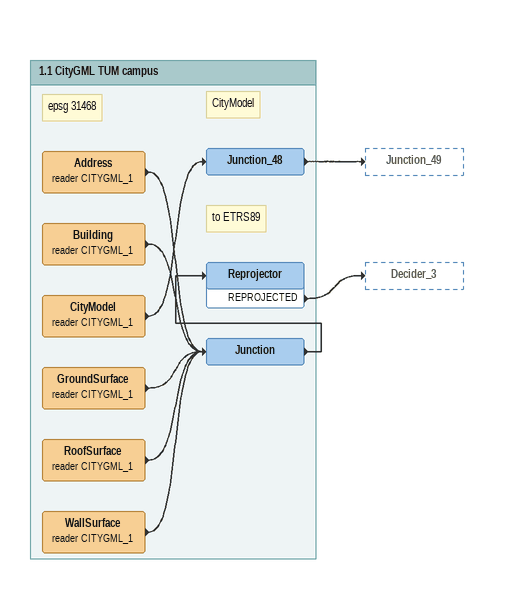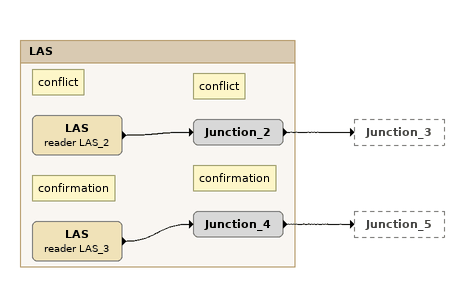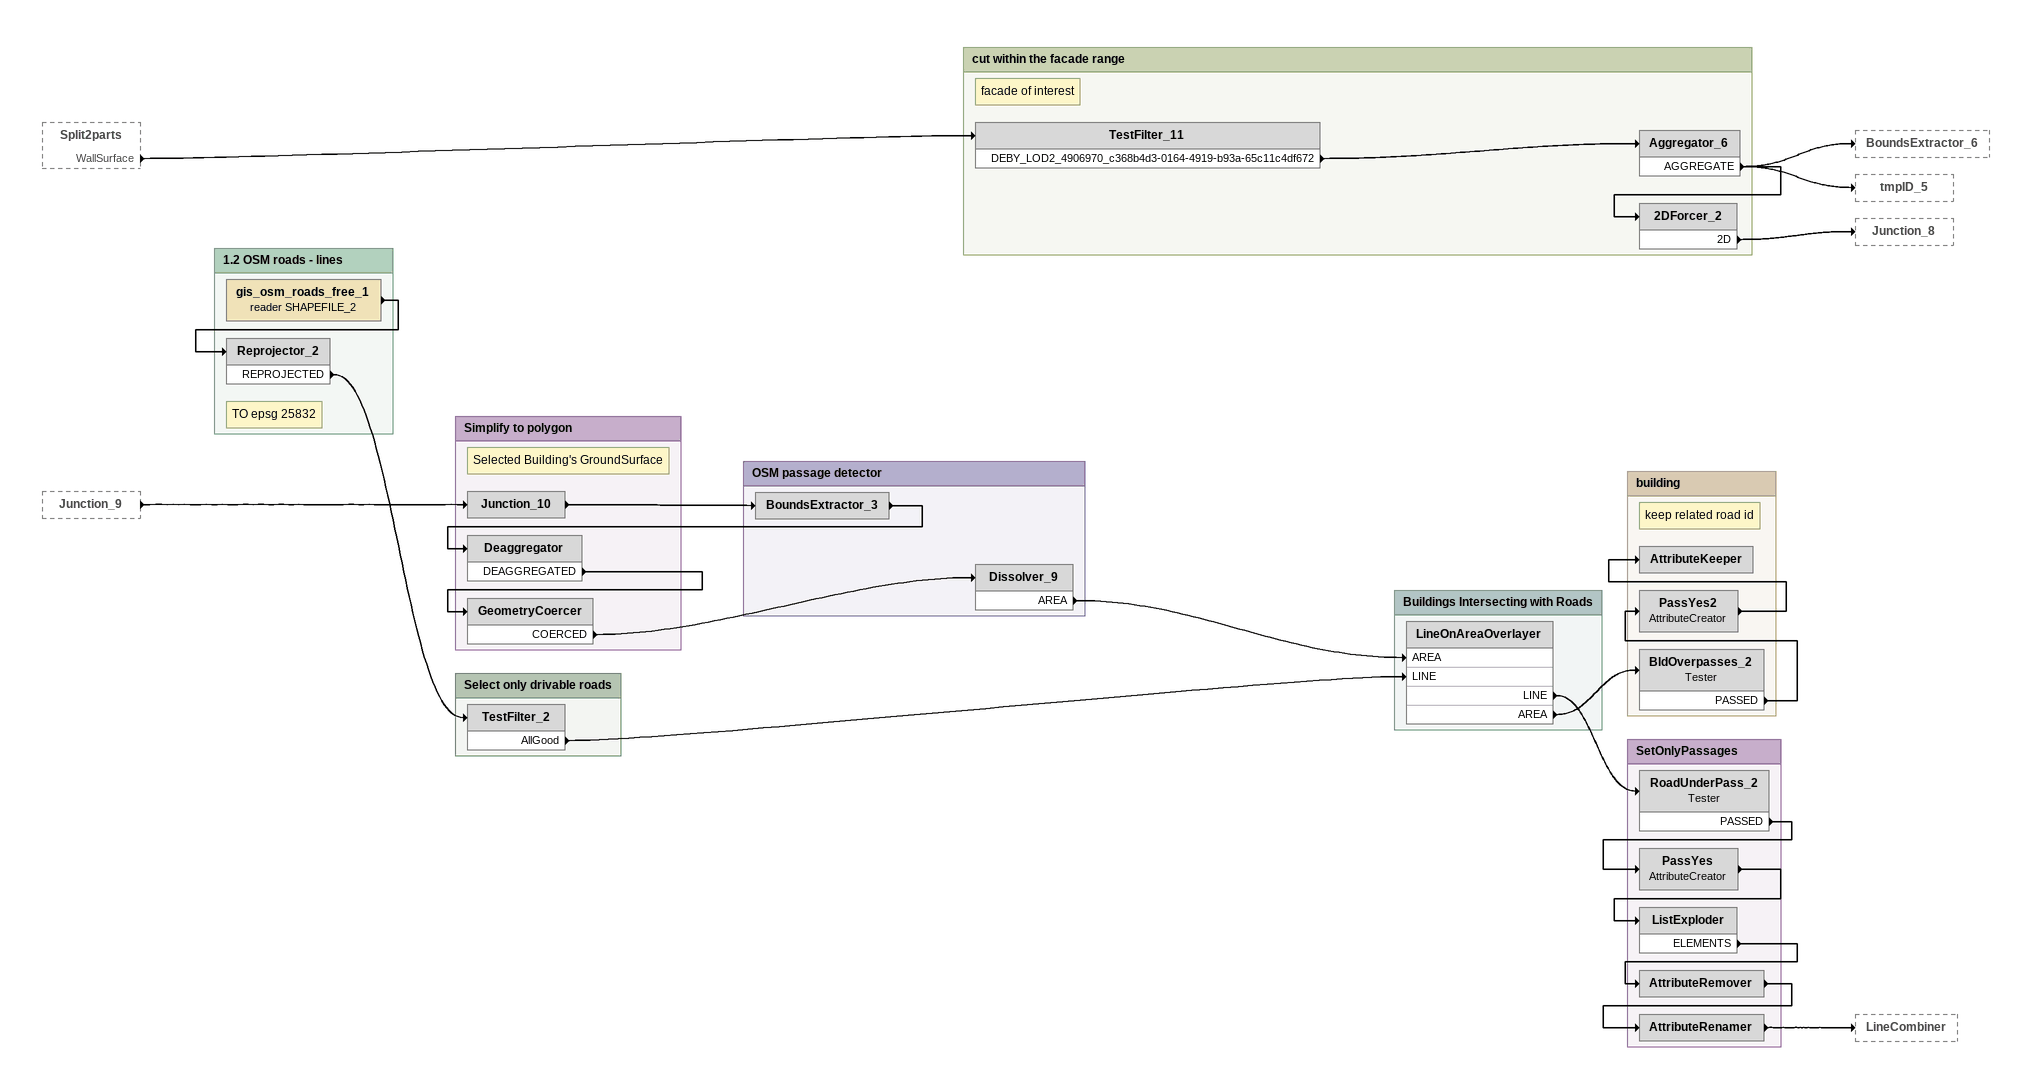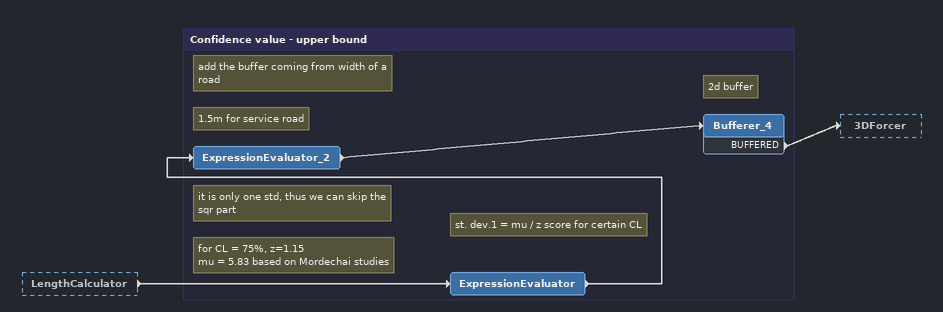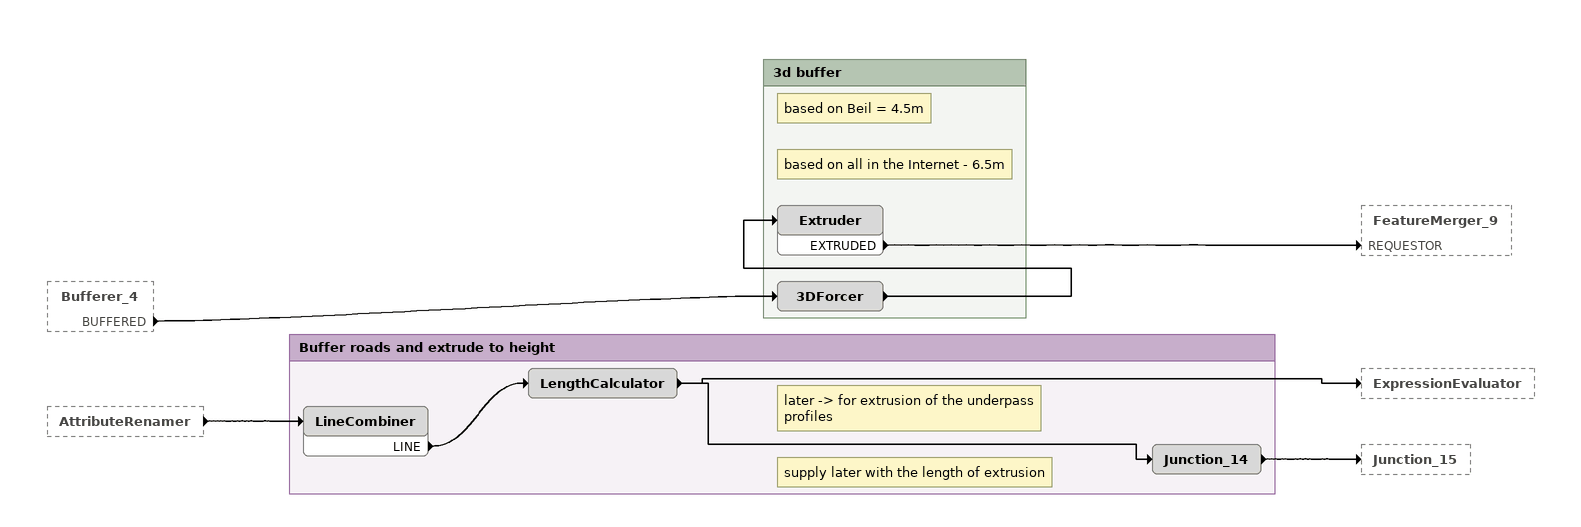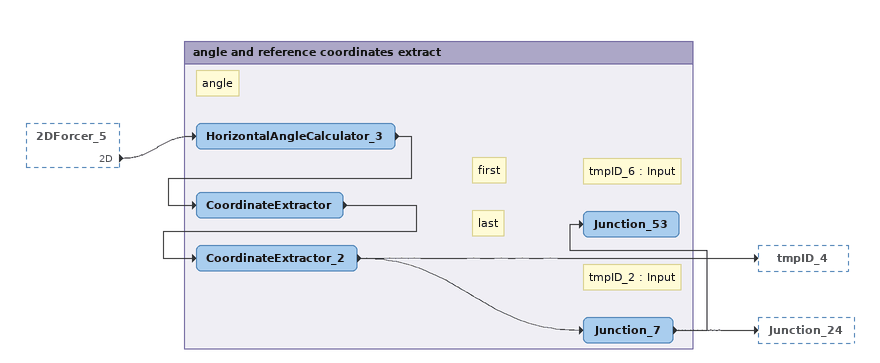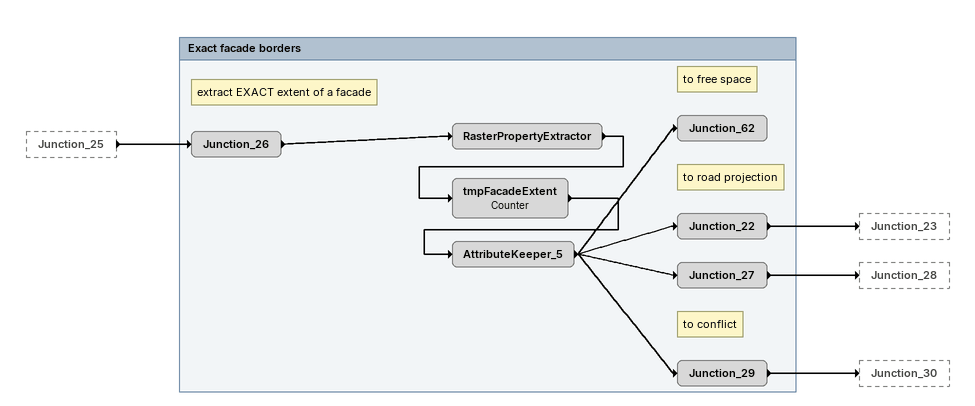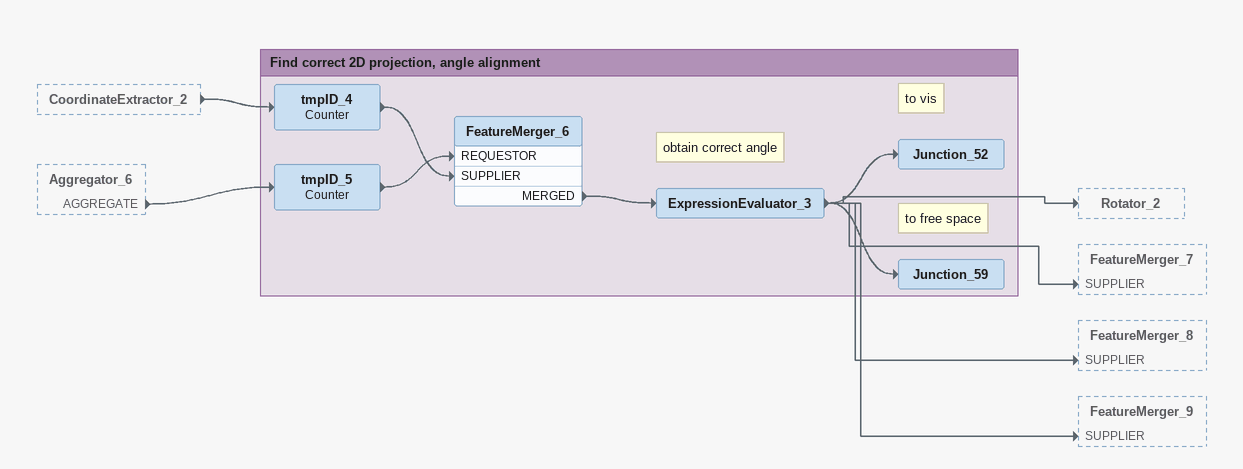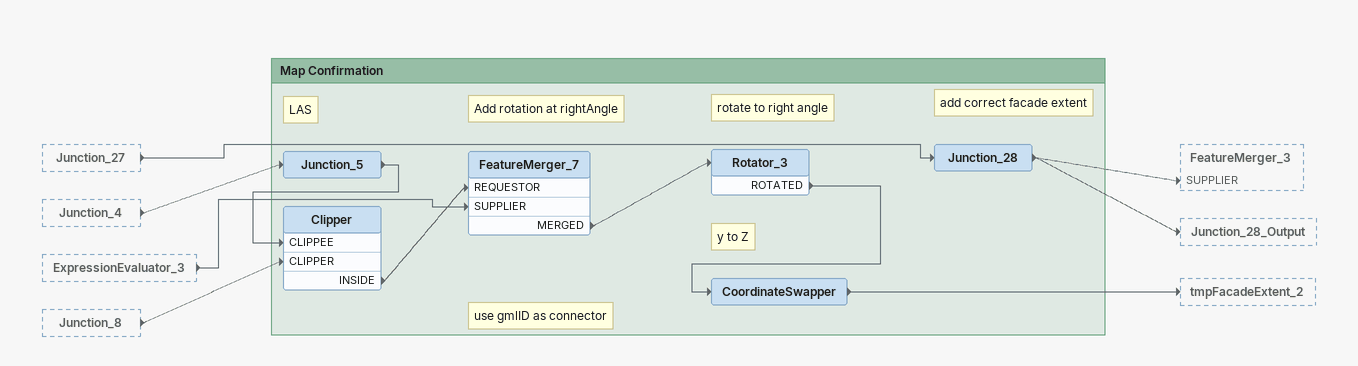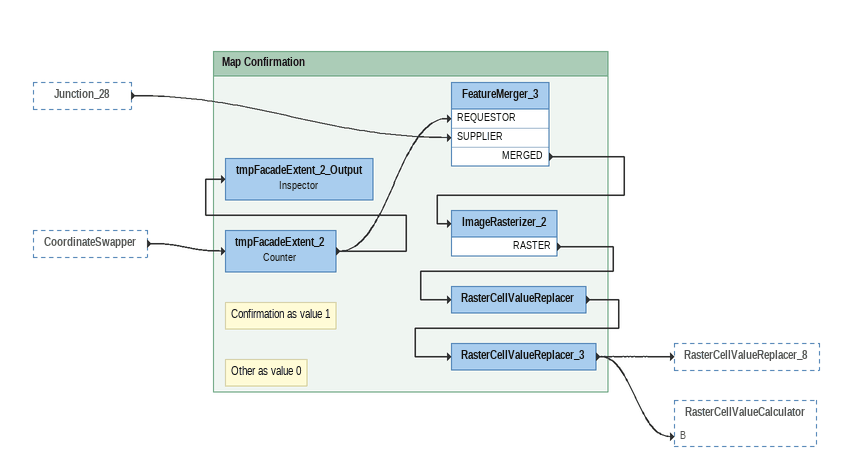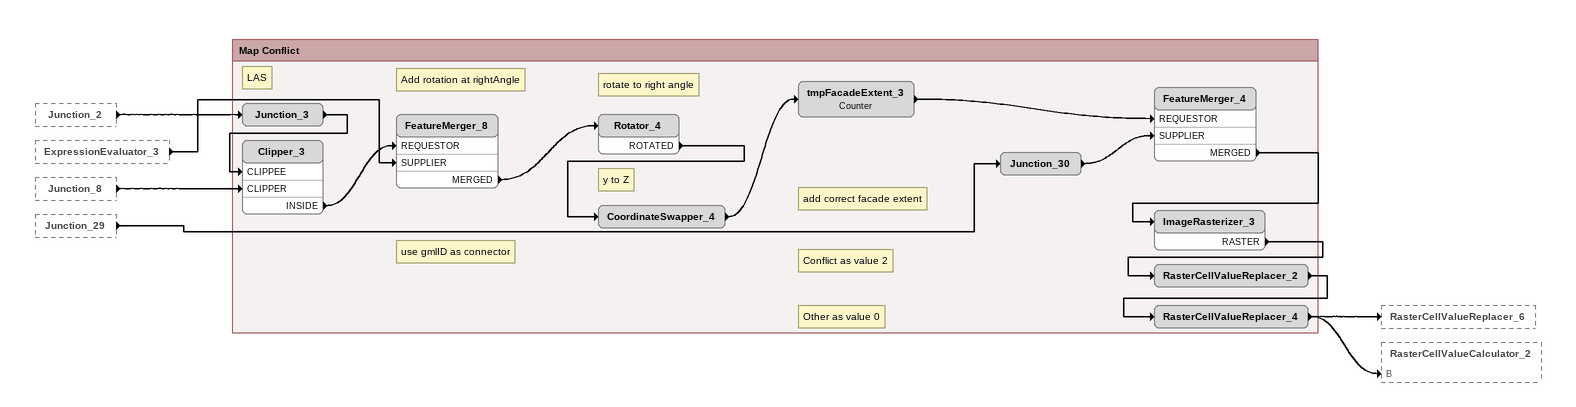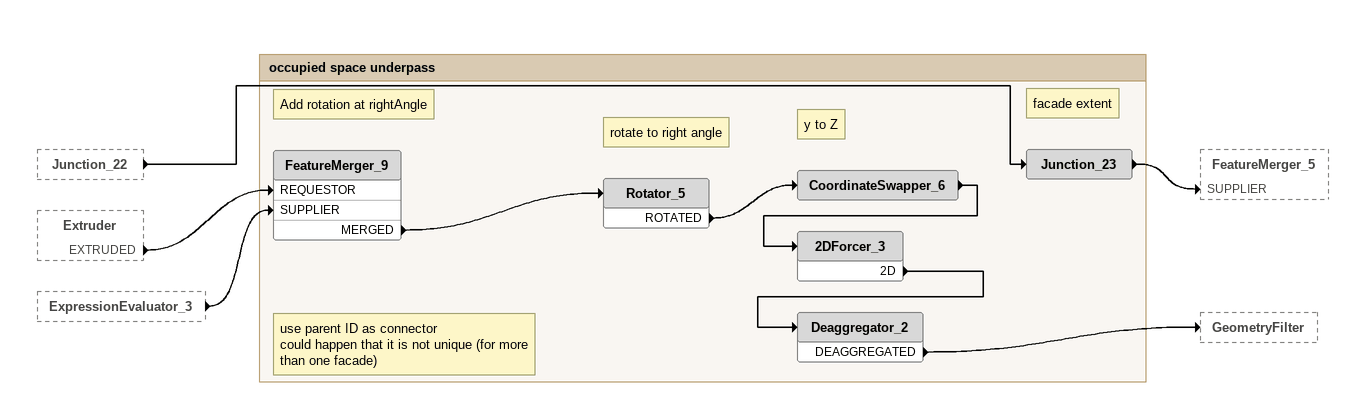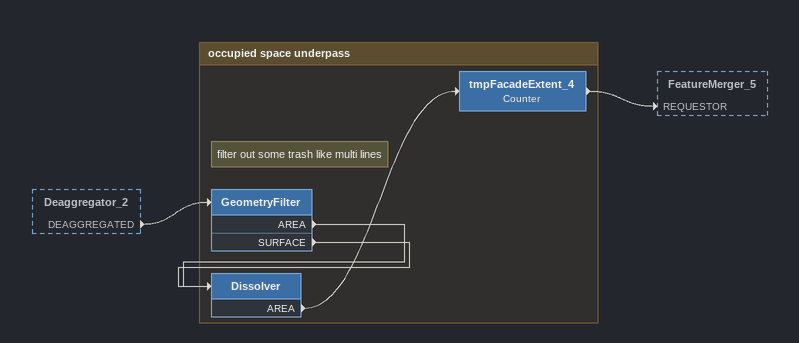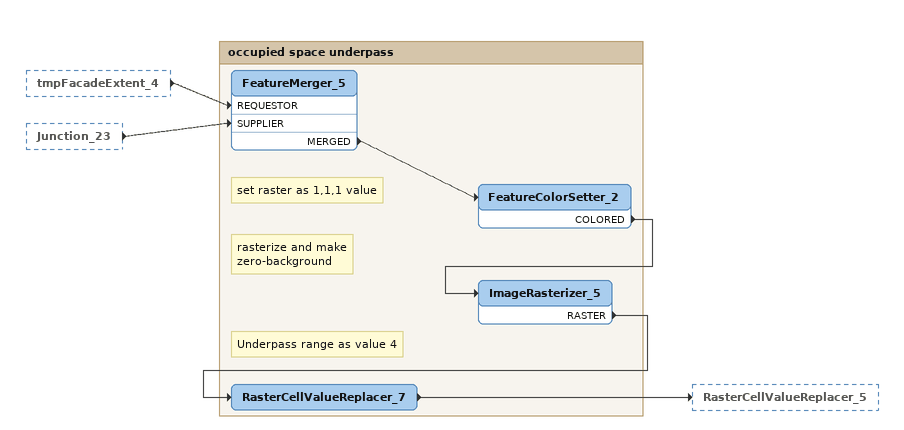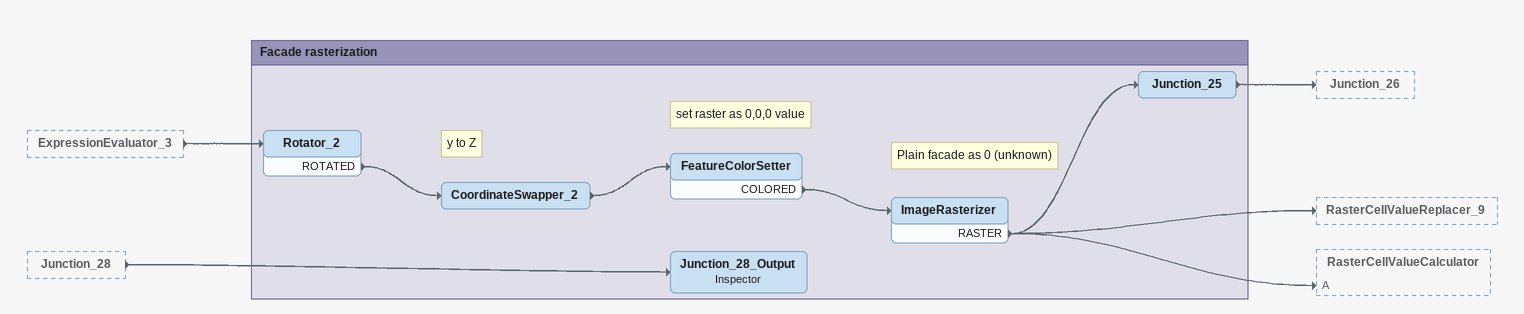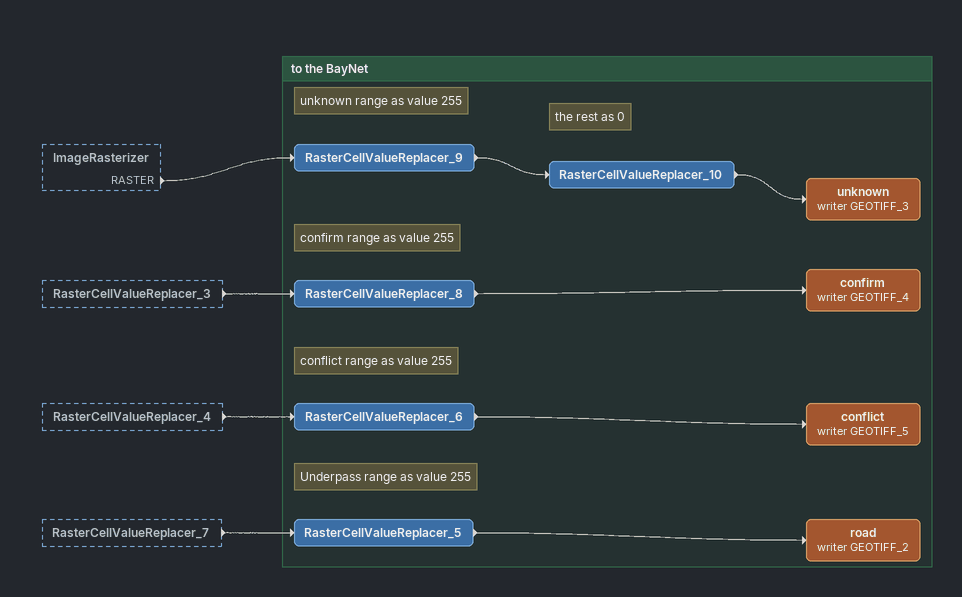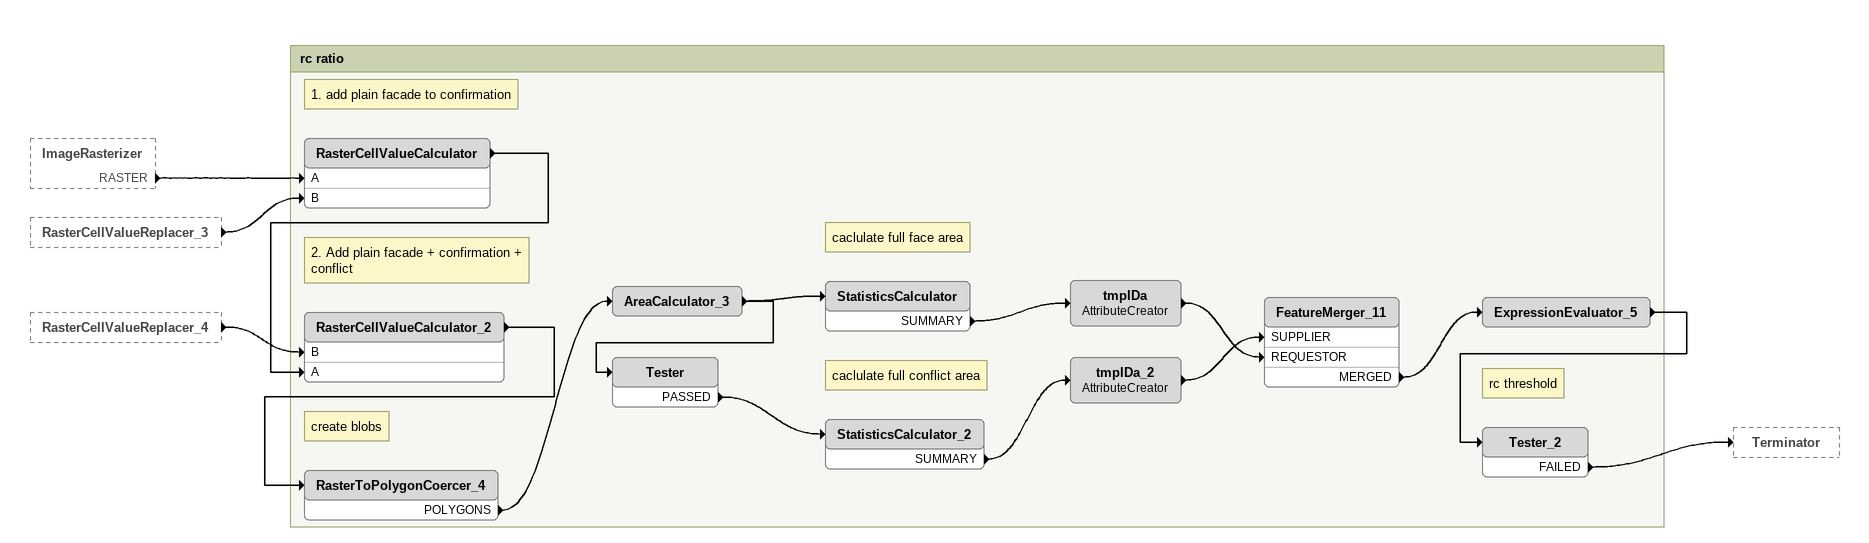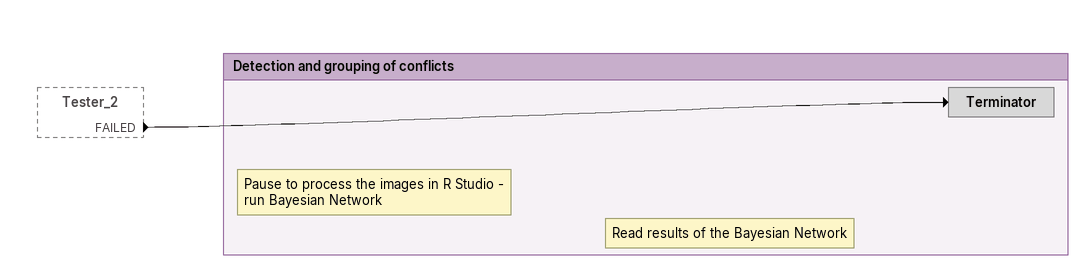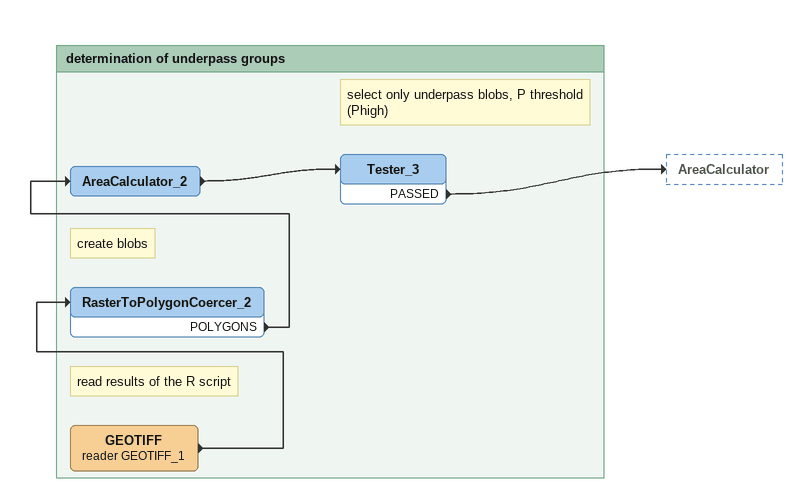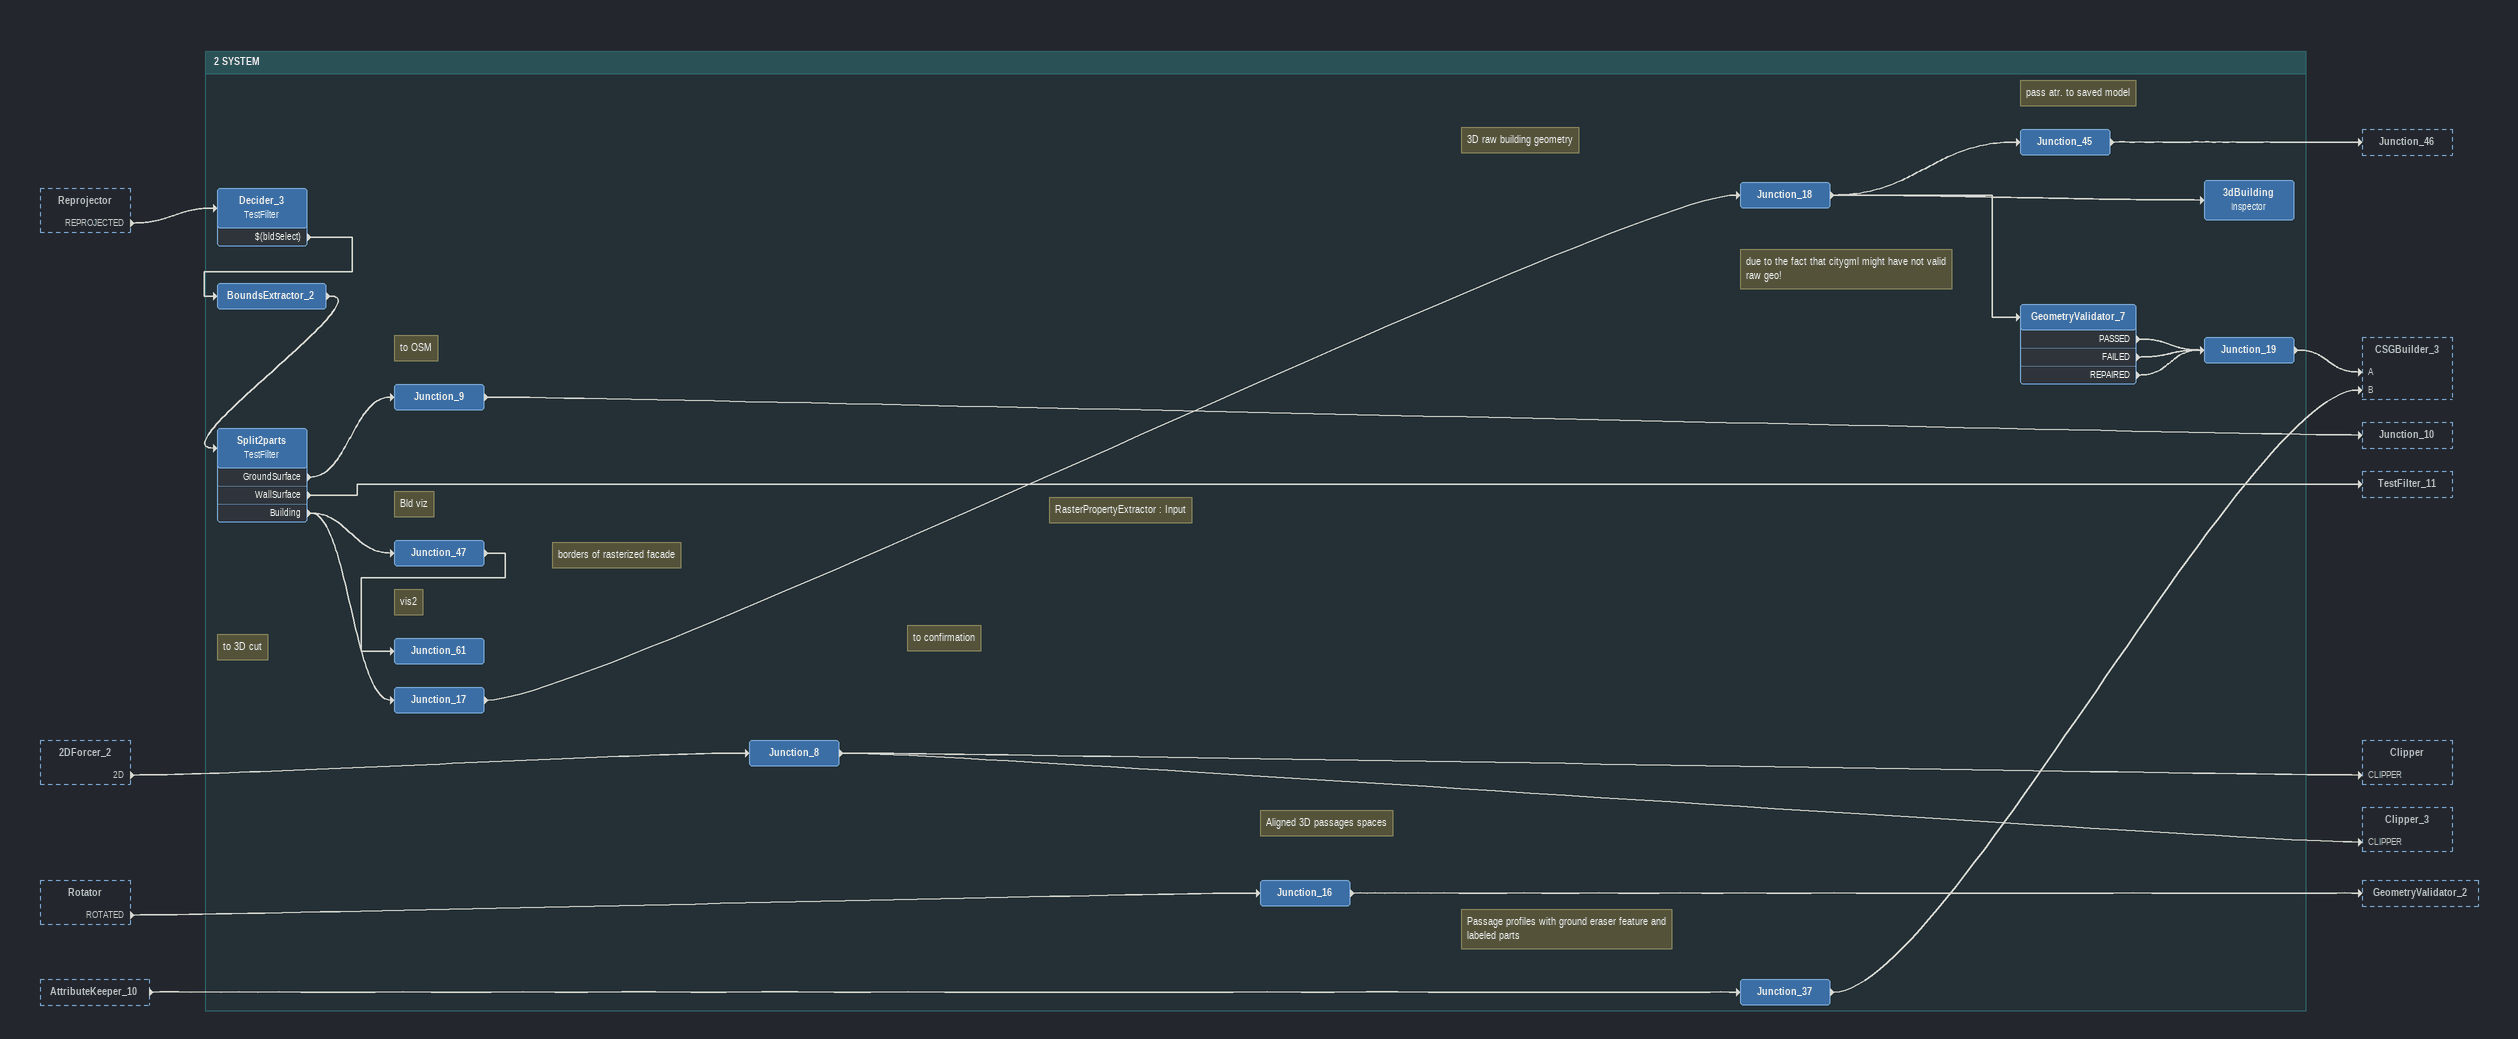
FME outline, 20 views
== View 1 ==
Bookmark: 1.1 CityGML TUM campus
Note: epsg 31468
Address (reader CITYGML_1)
    -> Junction
Building (reader CITYGML_1)
    -> Junction
CityModel (reader CITYGML_1)
    -> Junction_48
Note: CityModel
Junction_48
    -> Junction_49
GroundSurface (reader CITYGML_1)
    -> Junction
RoofSurface (reader CITYGML_1)
    -> Junction
WallSurface (reader CITYGML_1)
    -> Junction
Junction
    -> Reprojector
Note: to ETRS89
Reprojector
    REPROJECTED -> Decider_3

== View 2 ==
Bookmark: LAS
Note: conflict
LAS (reader LAS_2)
    -> Junction_2
Note: conflict
Junction_2
    -> Junction_3
Note: confirmation
LAS (reader LAS_3)
    -> Junction_4
Note: confirmation
Junction_4
    -> Junction_5

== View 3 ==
Split2parts [outside]
    WallSurface -> TestFilter_11
Junction_9 [outside]
    -> Junction_10

Bookmark: Simplify to polygon
Note: Selected Building's GroundSurface
Junction_10
    -> BoundsExtractor_3
Deaggregator
    DEAGGREGATED -> GeometryCoercer
GeometryCoercer
    COERCED -> Dissolver_9

Bookmark: OSM passage detector
BoundsExtractor_3
    -> Deaggregator
Dissolver_9
    AREA -> LineOnAreaOverlayer [AREA]

Bookmark: cut within the facade range
Note: facade of interest
TestFilter_11
    DEBY_LOD2_4906970_c368b4d3-0164-4919-b93a-65c11c4df672 -> Aggregator_6
Aggregator_6
    AGGREGATE -> BoundsExtractor_6
    AGGREGATE -> tmpID_5
    AGGREGATE -> 2DForcer_2
2DForcer_2
    2D -> Junction_8

Bookmark: 1.2 OSM roads - lines
gis_osm_roads_free_1 (reader SHAPEFILE_2)
    -> Reprojector_2
Note: TO epsg 25832
Reprojector_2
    REPROJECTED -> TestFilter_2

Bookmark: Select only drivable roads
TestFilter_2
    AllGood -> LineOnAreaOverlayer [LINE]

Bookmark: Buildings Intersecting with Roads
LineOnAreaOverlayer
    LINE -> RoadUnderPass_2
    AREA -> BldOverpasses_2

Bookmark: building
BldOverpasses_2: Tester
    PASSED -> PassYes2
PassYes2: AttributeCreator
    -> AttributeKeeper
Note: keep related road id
AttributeKeeper

Bookmark: SetOnlyPassages
RoadUnderPass_2: Tester
    PASSED -> PassYes
PassYes: AttributeCreator
    -> ListExploder
ListExploder
    ELEMENTS -> AttributeRemover
AttributeRemover
    -> AttributeRenamer
AttributeRenamer
    -> LineCombiner

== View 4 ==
LengthCalculator [outside]
    -> ExpressionEvaluator

Bookmark: Confidence value - upper bound
Note: for CL = 75%, z=1.15 / mu = 5.83 based on Mordechai studies
Note: st. dev.1 = mu / z score for certain CL
ExpressionEvaluator
    -> ExpressionEvaluator_2
Note: add the buffer coming from width of a road
Note: 1.5m for service road
Note: it is only one std, thus we can skip the sqr part
ExpressionEvaluator_2
    -> Bufferer_4
Note: 2d buffer
Bufferer_4
    BUFFERED -> 3DForcer

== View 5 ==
Bufferer_4 [outside]
    BUFFERED -> 3DForcer
AttributeRenamer [outside]
    -> LineCombiner

Bookmark: Buffer roads and extrude to height
LineCombiner
    LINE -> LengthCalculator
Note: later -> for extrusion of the underpass profiles
LengthCalculator
    -> ExpressionEvaluator
    -> Junction_14
Note: supply later with the length of extrusion
Junction_14
    -> Junction_15

Bookmark: 3d buffer
3DForcer
    -> Extruder
Note: based on Beil = 4.5m
Note: based on all in the Internet - 6.5m
Extruder
    EXTRUDED -> FeatureMerger_9 [REQUESTOR]

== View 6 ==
2DForcer_5 [outside]
    2D -> HorizontalAngleCalculator_3

Bookmark: angle and reference coordinates extract
Note: angle
HorizontalAngleCalculator_3
    -> CoordinateExtractor
Note: first
CoordinateExtractor
    -> CoordinateExtractor_2
Note: last
CoordinateExtractor_2
    -> tmpID_4
    -> Junction_7
Note: tmpID_2 : Input
Junction_7
    -> Junction_24
    -> Junction_53
Note: tmpID_6 : Input
Junction_53

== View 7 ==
Junction_25 [outside]
    -> Junction_26

Bookmark: Exact facade borders
Junction_26
    -> RasterPropertyExtractor
Note: extract EXACT extent of a facade
RasterPropertyExtractor
    -> tmpFacadeExtent
tmpFacadeExtent: Counter
    -> AttributeKeeper_5
AttributeKeeper_5
    -> Junction_22
    -> Junction_27
    -> Junction_29
    -> Junction_62
Note: to free space
Junction_62
Note: to road projection
Junction_22
    -> Junction_23
Junction_27
    -> Junction_28
Note: to conflict
Junction_29
    -> Junction_30

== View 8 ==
CoordinateExtractor_2 [outside]
    -> tmpID_4
Aggregator_6 [outside]
    AGGREGATE -> tmpID_5

Bookmark: Find correct 2D projection, angle alignment
tmpID_4: Counter
    -> FeatureMerger_6 [SUPPLIER]
tmpID_5: Counter
    -> FeatureMerger_6 [REQUESTOR]
FeatureMerger_6
    MERGED -> ExpressionEvaluator_3
Note: obtain correct angle
ExpressionEvaluator_3
    -> Rotator_2
    -> FeatureMerger_7 [SUPPLIER]
    -> FeatureMerger_8 [SUPPLIER]
    -> FeatureMerger_9 [SUPPLIER]
    -> Junction_59
    -> Junction_52
Note: to vis
Junction_52
Note: to free space
Junction_59

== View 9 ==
Junction_27 [outside]
    -> Junction_28
Junction_4 [outside]
    -> Junction_5
ExpressionEvaluator_3 [outside]
    -> FeatureMerger_7 [SUPPLIER]
Junction_8 [outside]
    -> Clipper [CLIPPER]

Bookmark: Map Confirmation
Note: add correct facade extent
Junction_28
    -> FeatureMerger_3 [SUPPLIER]
    -> Junction_28_Output
Note: LAS
Junction_5
    -> Clipper [CLIPPEE]
Clipper
    INSIDE -> FeatureMerger_7 [REQUESTOR]
Note: use gmlID as connector
Note: Add rotation at rightAngle
FeatureMerger_7
    MERGED -> Rotator_3
Note: rotate to right angle
Rotator_3
    ROTATED -> CoordinateSwapper
Note: y to Z
CoordinateSwapper
    -> tmpFacadeExtent_2

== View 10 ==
Junction_28 [outside]
    -> FeatureMerger_3 [SUPPLIER]
CoordinateSwapper [outside]
    -> tmpFacadeExtent_2

Bookmark: Map Confirmation
tmpFacadeExtent_2: Counter
    -> FeatureMerger_3 [REQUESTOR]
    -> tmpFacadeExtent_2_Output
FeatureMerger_3
    MERGED -> ImageRasterizer_2
ImageRasterizer_2
    RASTER -> RasterCellValueReplacer
Note: Confirmation as value 1
RasterCellValueReplacer
    -> RasterCellValueReplacer_3
Note: Other as value 0
RasterCellValueReplacer_3
    -> RasterCellValueReplacer_8
    -> RasterCellValueCalculator [B]
tmpFacadeExtent_2_Output: Inspector

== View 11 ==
Junction_2 [outside]
    -> Junction_3
ExpressionEvaluator_3 [outside]
    -> FeatureMerger_8 [SUPPLIER]
Junction_8 [outside]
    -> Clipper_3 [CLIPPER]
Junction_29 [outside]
    -> Junction_30

Bookmark: Map Conflict
Note: add correct facade extent
Junction_30
    -> FeatureMerger_4 [SUPPLIER]
Note: LAS
Junction_3
    -> Clipper_3 [CLIPPEE]
Clipper_3
    INSIDE -> FeatureMerger_8 [REQUESTOR]
Note: use gmlID as connector
Note: Add rotation at rightAngle
FeatureMerger_8
    MERGED -> Rotator_4
Note: rotate to right angle
Rotator_4
    ROTATED -> CoordinateSwapper_4
Note: y to Z
CoordinateSwapper_4
    -> tmpFacadeExtent_3
tmpFacadeExtent_3: Counter
    -> FeatureMerger_4 [REQUESTOR]
FeatureMerger_4
    MERGED -> ImageRasterizer_3
ImageRasterizer_3
    RASTER -> RasterCellValueReplacer_2
Note: Conflict as value 2
RasterCellValueReplacer_2
    -> RasterCellValueReplacer_4
Note: Other as value 0
RasterCellValueReplacer_4
    -> RasterCellValueReplacer_6
    -> RasterCellValueCalculator_2 [B]

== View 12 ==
Junction_22 [outside]
    -> Junction_23
Extruder [outside]
    EXTRUDED -> FeatureMerger_9 [REQUESTOR]
ExpressionEvaluator_3 [outside]
    -> FeatureMerger_9 [SUPPLIER]

Bookmark: occupied space underpass
Note: facade extent
Junction_23
    -> FeatureMerger_5 [SUPPLIER]
Note: use parent ID as connector / could happen that it is not unique (for more than one facade)
Note: Add rotation at rightAngle
FeatureMerger_9
    MERGED -> Rotator_5
Note: rotate to right angle
Rotator_5
    ROTATED -> CoordinateSwapper_6
Note: y to Z
CoordinateSwapper_6
    -> 2DForcer_3
2DForcer_3
    2D -> Deaggregator_2
Deaggregator_2
    DEAGGREGATED -> GeometryFilter

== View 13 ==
Deaggregator_2 [outside]
    DEAGGREGATED -> GeometryFilter

Bookmark: occupied space underpass
Note: filter out some trash like multi lines
GeometryFilter
    AREA -> Dissolver
    SURFACE -> Dissolver
Dissolver
    AREA -> tmpFacadeExtent_4
tmpFacadeExtent_4: Counter
    -> FeatureMerger_5 [REQUESTOR]

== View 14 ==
tmpFacadeExtent_4 [outside]
    -> FeatureMerger_5 [REQUESTOR]
Junction_23 [outside]
    -> FeatureMerger_5 [SUPPLIER]

Bookmark: occupied space underpass
FeatureMerger_5
    MERGED -> FeatureColorSetter_2
Note: set raster as 1,1,1 value
FeatureColorSetter_2
    COLORED -> ImageRasterizer_5
Note: rasterize and make zero-background
ImageRasterizer_5
    RASTER -> RasterCellValueReplacer_7
Note: Underpass range as value 4
RasterCellValueReplacer_7
    -> RasterCellValueReplacer_5

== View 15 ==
ExpressionEvaluator_3 [outside]
    -> Rotator_2
Junction_28 [outside]
    -> Junction_28_Output

Bookmark: Facade rasterization
Rotator_2
    ROTATED -> CoordinateSwapper_2
Note: y to Z
CoordinateSwapper_2
    -> FeatureColorSetter
Note: set raster as 0,0,0 value
FeatureColorSetter
    COLORED -> ImageRasterizer
Note: Plain facade as 0 (unknown)
ImageRasterizer
    RASTER -> Junction_25
    RASTER -> RasterCellValueReplacer_9
    RASTER -> RasterCellValueCalculator [A]
Junction_25
    -> Junction_26
Junction_28_Output: Inspector

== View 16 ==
ImageRasterizer [outside]
    RASTER -> RasterCellValueReplacer_9
RasterCellValueReplacer_3 [outside]
    -> RasterCellValueReplacer_8
RasterCellValueReplacer_4 [outside]
    -> RasterCellValueReplacer_6
RasterCellValueReplacer_7 [outside]
    -> RasterCellValueReplacer_5

Bookmark: to the BayNet
Note: unknown range as value 255
RasterCellValueReplacer_9
    -> RasterCellValueReplacer_10
Note: the rest as 0
RasterCellValueReplacer_10
    -> unknown (writer GEOTIFF_3)
unknown (writer GEOTIFF_3)
Note: conflict range as value 255
RasterCellValueReplacer_6
    -> conflict (writer GEOTIFF_5)
conflict (writer GEOTIFF_5)
Note: confirm range as value 255
RasterCellValueReplacer_8
    -> confirm (writer GEOTIFF_4)
confirm (writer GEOTIFF_4)
Note: Underpass range as value 255
RasterCellValueReplacer_5
    -> road (writer GEOTIFF_2)
road (writer GEOTIFF_2)

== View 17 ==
ImageRasterizer [outside]
    RASTER -> RasterCellValueCalculator [A]
RasterCellValueReplacer_3 [outside]
    -> RasterCellValueCalculator [B]
RasterCellValueReplacer_4 [outside]
    -> RasterCellValueCalculator_2 [B]

Bookmark: rc ratio
Note: 1. add plain facade to confirmation
RasterCellValueCalculator
    -> RasterCellValueCalculator_2 [A]
Note: 2. Add plain facade + confirmation + conflict
RasterCellValueCalculator_2
    -> RasterToPolygonCoercer_4
Note: create blobs
RasterToPolygonCoercer_4
    POLYGONS -> AreaCalculator_3
AreaCalculator_3
    -> StatisticsCalculator
    -> Tester
Note: caclulate full face area
StatisticsCalculator
    SUMMARY -> tmpIDa
tmpIDa: AttributeCreator
    -> FeatureMerger_11 [REQUESTOR]
Tester
    PASSED -> StatisticsCalculator_2
Note: caclulate full conflict area
StatisticsCalculator_2
    SUMMARY -> tmpIDa_2
tmpIDa_2: AttributeCreator
    -> FeatureMerger_11 [SUPPLIER]
FeatureMerger_11
    MERGED -> ExpressionEvaluator_5
ExpressionEvaluator_5
    -> Tester_2
Note: rc threshold
Tester_2
    FAILED -> Terminator

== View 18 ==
Tester_2 [outside]
    FAILED -> Terminator

Bookmark: Detection and grouping of conflicts
Note: Pause to process the images in R Studio - run Bayesian Network
Note: Read results of the Bayesian Network
Terminator

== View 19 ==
Bookmark: determination of underpass groups
Note: read results of the R script
GEOTIFF (reader GEOTIFF_1)
    -> RasterToPolygonCoercer_2
Note: create blobs
RasterToPolygonCoercer_2
    POLYGONS -> AreaCalculator_2
AreaCalculator_2
    -> Tester_3
Note: select only underpass blobs, P threshold (Phigh)
Tester_3
    PASSED -> AreaCalculator

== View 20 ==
Reprojector [outside]
    REPROJECTED -> Decider_3
2DForcer_2 [outside]
    2D -> Junction_8
Rotator [outside]
    ROTATED -> Junction_16
AttributeKeeper_10 [outside]
    -> Junction_37

Bookmark: 2 SYSTEM
Decider_3: TestFilter
    $(bldSelect) -> BoundsExtractor_2
BoundsExtractor_2
    -> Split2parts
Split2parts: TestFilter
    GroundSurface -> Junction_9
    WallSurface -> TestFilter_11
    Building -> Junction_17
    Building -> Junction_47
Note: to OSM
Junction_9
    -> Junction_10
Note: borders of rasterized facade
Note: to confirmation
Note: RasterPropertyExtractor : Input
Junction_8
    -> Clipper [CLIPPER]
    -> Clipper_3 [CLIPPER]
Note: Bld viz
Junction_47
    -> Junction_61
Note: vis2
Junction_61
Note: to 3D cut
Junction_17
    -> Junction_18
Note: 3D raw building geometry
Junction_18
    -> GeometryValidator_7
    -> 3dBuilding
    -> Junction_45
Note: pass atr. to saved model
Junction_45
    -> Junction_46
3dBuilding: Inspector
Note: due to the fact that citygml might have not valid raw geo!
GeometryValidator_7
    PASSED -> Junction_19
    FAILED -> Junction_19
    REPAIRED -> Junction_19
Junction_19
    -> CSGBuilder_3 [A]
Note: Aligned 3D passages spaces
Junction_16
    -> GeometryValidator_2
Note: Passage profiles with ground eraser feature and labeled parts
Junction_37
    -> CSGBuilder_3 [B]
